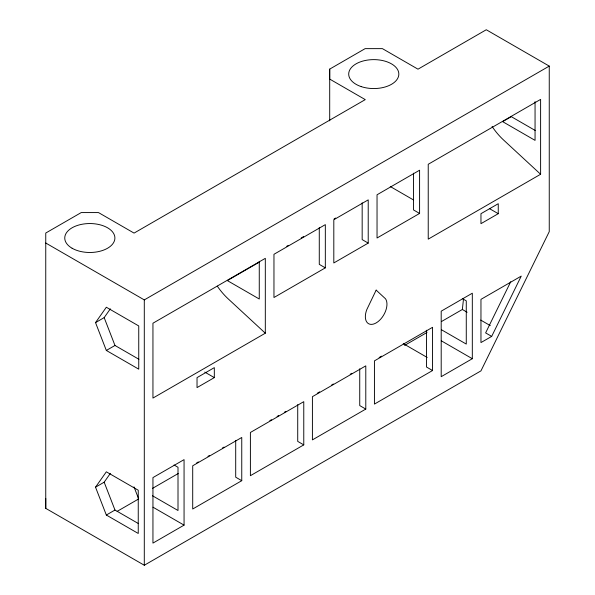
<?xml version="1.0" encoding="UTF-8"?>
<svg xmlns="http://www.w3.org/2000/svg" width="595" height="595" viewBox="0 0 595 595"><rect width="100%" height="100%" fill="white"/><g stroke="black" fill="none" stroke-linecap="round" stroke-linejoin="round"><path stroke-width="0.89" d="M45.748 508.361L45.756 233.032L81.21 212.579L98.502 212.579L134.061 233.099L365.263 99.618L329.704 79.09L329.704 69.109L365.129 48.641L382.414 48.634L417.988 69.176L486.279 29.75L549.252 66.105L549.252 231.633L480.961 370.878L144.295 565.25L45.748 508.361L45.756 498.379M184.063 525.132L184.063 459.637L152.945 477.599L152.945 543.101L184.063 525.132L153.012 507.208M214.319 377.617L214.319 367.636L197.027 377.617L197.027 387.598L214.319 377.617L204.754 372.091M235.702 440.412L235.702 477.19L241.756 480.686L241.756 437.466L192.706 465.781L192.706 509.008L241.756 480.686M259.264 261.309L259.264 299.01L227.35 280.587L259.457 262.053M265.318 333.2L265.318 258.334L152.945 323.211L152.945 398.077L265.318 333.2L228.123 298.802A48.693 28.114 60 0 1 217.301 286.15M297.723 404.607L297.723 441.386L303.77 444.882L303.77 401.662L250.398 432.476L250.398 475.695L303.77 444.882M319.277 227.58L319.277 264.366L325.331 267.854L325.331 224.635L273.96 254.296L273.96 297.515L325.331 267.854M329.704 120.844L329.704 69.109M359.737 368.796L359.737 405.582L365.791 409.077L365.791 365.858L312.412 396.672L312.412 439.891L365.791 409.077M413.532 173.16L413.532 209.946L419.587 213.441L419.587 170.215L377.037 194.781L377.037 238.007L419.587 213.441M426.503 330.247L426.503 367.033L432.558 370.529L432.558 327.31L374.434 360.868L374.434 404.087L432.558 370.529M472.318 358.711L472.318 293.209L441.2 311.178L441.2 376.68L472.318 358.711L441.267 340.786M498.253 213.687L498.253 203.706L480.961 213.687L480.961 223.668L498.253 213.687L489.484 208.629M535.054 101.648L535.054 140.368L502.641 121.648L511.284 116.657L535.21 130.469M540.61 174.261L540.61 99.402L428.229 164.28L428.229 239.138L540.61 174.261L503.415 139.862A48.693 28.114 60 0 1 492.072 126.46M441.557 321.493L462.352 309.482L463.55 298.571M510.741 281.695L485.624 332.903L491.678 336.398L521.25 276.102L480.961 299.359L480.961 342.579L491.678 336.398M95.527 322.609L106.334 307.236L138.747 325.948L138.747 369.168L106.334 350.455L95.527 322.609L104.17 317.618L110.35 308.835M95.527 487.186L106.334 471.813L138.248 490.235L138.248 533.462L106.334 515.032L95.527 487.186L104.17 482.195L110.343 473.412M45.748 243.013L144.295 299.902L549.252 66.105M106.334 350.455L114.976 345.464L138.903 359.276M286.738 246.3L288.344 245.371M301.189 237.955L303.591 236.572M334.093 218.96L335.692 218.038M368.216 243.095L333.81 262.96L333.81 219.741L368.216 199.875L368.216 243.095L362.169 239.599L362.169 202.821M106.334 515.032L114.976 510.041L138.174 523.436M152.528 488.369L178.24 473.516M196.722 462.851L198.328 461.921M207.967 456.35L209.581 455.428M222.433 448.005L224.04 447.076M269.847 420.628L271.454 419.706M277.077 416.455L278.683 415.526M284.306 412.283L285.92 411.353M317.254 393.258L319.664 391.867M331.72 384.906L333.326 383.983M350.202 374.24L351.809 373.31M379.127 357.536L381.544 356.145M117.133 511.373L138.68 498.937M404.6 345.405L426.942 332.508L426.265 330.783M390.268 186.525L413.458 199.92M462.308 298.564L466.272 300.854L466.272 344.074L441.557 329.808M462.352 309.482L467.142 312.249M480.708 320.08L490.28 325.606M403.239 343.62L427.225 357.469M174.045 464.993L178.009 467.283L178.009 510.503L152.499 495.776M133.987 486.866L138.345 498.075M104.17 317.618L114.976 345.464M104.17 482.195L114.976 510.041M144.295 299.902L144.295 565.25M376.159 290.122L366.803 309.601A15.284 8.821 -60 0 0 376.159 322.914A15.284 8.821 -60 0 0 385.523 298.802L376.159 290.122M72.107 248.249A25.064 14.466 0 0 0 114.039 241.763A25.064 14.466 0 0 0 83.345 224.04A25.064 14.466 0 0 0 72.107 248.249M361.239 86.617A25.064 14.466 0 0 0 398.829 74.092A25.064 14.466 0 0 0 361.239 61.56A25.064 14.466 0 0 0 361.239 86.617"/></g></svg>
